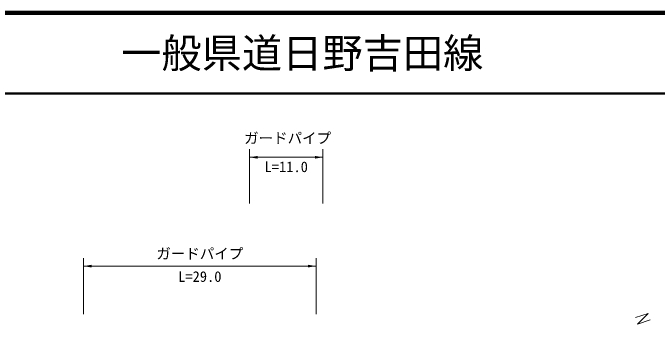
# Model space of a CAD drawing. Units: millimetres, scale not verified. Extents: x 40000 to 680000, y 20000 to 380000.
# Drawn here: x 203282 to 283319, y 341364 to 380000 of the extents above; entities that cross this region are included whole.
import ezdxf
from ezdxf.enums import TextEntityAlignment as Align

# ---------------------------------------------------------------- set-up
doc = ezdxf.new("R2010")
doc.units = ezdxf.units.MM
doc.header["$LTSCALE"] = 1000
for name, color, linetype, lineweight in [('M-BMK-SRVR', 3, 'Continuous', 13), ('M-STR-HTXT', 7, 'Continuous', 13), ('M-TTL', 2, 'Continuous', 140), ('M-TTL-LINE', 7, 'Continuous', 50)]:
    doc.layers.add(name, color=color, linetype=linetype, lineweight=lineweight)
doc.layers.add('M-TTL-TXT', color=7, linetype='Continuous')
doc.styles.add('ＭＳ ゴシック', font='')
doc.styles.get('ＭＳ ゴシック').set_extended_font_data('MS Gothic')

# ---------------------------------------------------------------- blocks, each defined once
blk = doc.blocks.new('filled_arrow')
at = {"color": 0, "linetype": 'Continuous', "lineweight": -2}
blk.add_solid([(7.5, 1.25), (0, 0), (7.5, -1.25)], dxfattribs=at)

msp = doc.modelspace()

# ---------------------------------------------------------------- linework, layer by layer
at = {"layer": 'M-BMK-SRVR'}
for p, q in [((282211, 342697), (280625, 342176)), ((280889, 341364), (282211, 342697)), ((282472, 341874), (280889, 341364))]:
    msp.add_line(p, q, dxfattribs=at)
at = {"layer": 'M-STR-HTXT'}
for p, q in [((232677, 356342), (232677, 363074)), ((241805, 356342), (241805, 363074)), ((232677, 362074), (241805, 362074)), ((212056, 342585), (212056, 349563)), ((240954, 342585), (240954, 349563)), ((212056, 348563), (240954, 348563))]:
    msp.add_line(p, q, dxfattribs=at)
at = {"layer": 'M-TTL'}
msp.add_line((680000, 380000), (40000, 380000), dxfattribs=at)
at = {"layer": 'M-TTL-LINE'}
msp.add_line((40000, 370000), (680000, 370000), dxfattribs=at)

# ---------------------------------------------------------------- block references
at = {"layer": 'M-STR-HTXT', "xscale": 133, "yscale": 133}
for p in [(232677, 362074), (212056, 348563)]:
    msp.add_blockref('filled_arrow', p, dxfattribs=at)
at = {"layer": 'M-STR-HTXT', "xscale": 133, "yscale": 133, "rotation": 180}
for p in [(241805, 362074), (240954, 348563)]:
    msp.add_blockref('filled_arrow', p, dxfattribs=at)

# ---------------------------------------------------------------- texts
at = {"layer": 'M-STR-HTXT', "style": 'ＭＳ ゴシック'}
for p in [(232012, 364455), (221102, 350109)]:
    msp.add_text('ガードパイプ', height=1320, dxfattribs=at).set_placement(p, align=Align.MIDDLE_LEFT)
for s, p in [('L=11.0', (237241, 359836)), ('L=29.0', (226505, 346209))]:
    msp.add_text(s, height=1320, dxfattribs=at).set_placement(p, align=Align.BOTTOM_CENTER)
at = {"layer": 'M-TTL-TXT', "style": 'ＭＳ ゴシック'}
msp.add_text('一般県道日野吉田線', height=3666, dxfattribs=at).set_placement((216734, 375000), align=Align.MIDDLE_LEFT)

doc.saveas('drawing.dxf')
